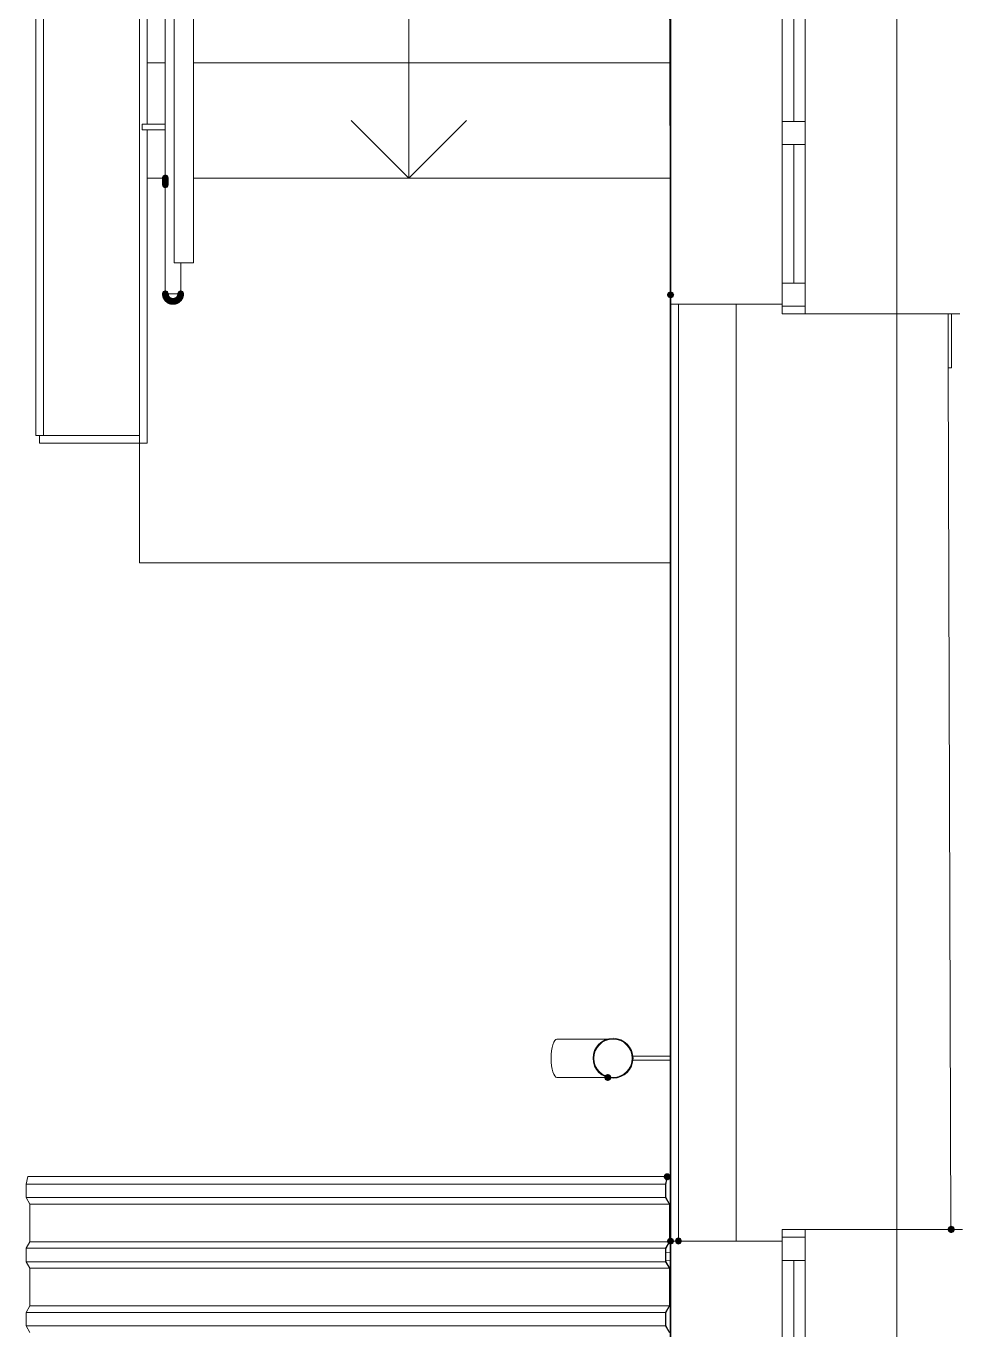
# Model space of a CAD drawing. Header units: millimetres. Extents: x -546 to 1681, y -650 to 1730.
# Drawn here: x 739.53 to 763.71, y 560.91 to 594.81 of the extents above; entities that cross this region are included whole.
import ezdxf

# ---------------------------------------------------------------- set-up
doc = ezdxf.new("R2010")
doc.units = ezdxf.units.MM

msp = doc.modelspace()

# ---------------------------------------------------------------- hatches: boundary and pattern name
h = msp.add_hatch(color=7)
h.dxf.hatch_style = 2
h.paths.add_polyline_path([(743.244, 590.86), (743.218, 590.923), (743.154, 590.95), (743.091, 590.923), (743.064, 590.86), (743.091, 590.787), (743.154, 590.761), (743.218, 590.787)])
h = msp.add_hatch(color=7)
h.dxf.hatch_style = 2
h.paths.add_polyline_path([(743.244, 590.851), (743.218, 590.914), (743.154, 590.941), (743.091, 590.914), (743.064, 590.851), (743.064, 590.841), (743.091, 590.777), (743.154, 590.751), (743.218, 590.777), (743.244, 590.841)])
h = msp.add_hatch(color=7)
h.dxf.hatch_style = 2
h.paths.add_polyline_path([(743.244, 590.841), (743.218, 590.904), (743.154, 590.931), (743.091, 590.904), (743.064, 590.841), (743.064, 590.831), (743.091, 590.767), (743.154, 590.741), (743.218, 590.767), (743.244, 590.831)])
h = msp.add_hatch(color=7)
h.dxf.hatch_style = 2
h.paths.add_polyline_path([(743.244, 590.831), (743.218, 590.894), (743.154, 590.921), (743.091, 590.894), (743.064, 590.831), (743.064, 590.82), (743.091, 590.756), (743.154, 590.73), (743.218, 590.756), (743.244, 590.82)])
h = msp.add_hatch(color=7)
h.dxf.hatch_style = 2
h.paths.add_polyline_path([(743.244, 590.82), (743.218, 590.883), (743.154, 590.91), (743.091, 590.883), (743.064, 590.82), (743.064, 590.81), (743.091, 590.746), (743.154, 590.72), (743.218, 590.746), (743.244, 590.81)])
h = msp.add_hatch(color=7)
h.dxf.hatch_style = 2
h.paths.add_polyline_path([(743.244, 590.81), (743.218, 590.873), (743.154, 590.9), (743.091, 590.873), (743.064, 590.81), (743.064, 590.799), (743.091, 590.735), (743.154, 590.709), (743.218, 590.735), (743.244, 590.799)])
h = msp.add_hatch(color=7)
h.dxf.hatch_style = 2
h.paths.add_polyline_path([(743.244, 590.799), (743.218, 590.862), (743.154, 590.889), (743.091, 590.862), (743.064, 590.799), (743.064, 590.788), (743.091, 590.724), (743.154, 590.698), (743.218, 590.724), (743.244, 590.788)])
h = msp.add_hatch(color=7)
h.dxf.hatch_style = 2
h.paths.add_polyline_path([(743.244, 590.788), (743.218, 590.851), (743.154, 590.878), (743.091, 590.851), (743.064, 590.788), (743.064, 590.776), (743.091, 590.712), (743.154, 590.686), (743.218, 590.712), (743.244, 590.776)])
h = msp.add_hatch(color=7)
h.dxf.hatch_style = 2
h.paths.add_polyline_path([(743.244, 590.776), (743.218, 590.839), (743.154, 590.866), (743.091, 590.839), (743.064, 590.776), (743.064, 590.765), (743.091, 590.701), (743.154, 590.675), (743.218, 590.701), (743.244, 590.765)])
h = msp.add_hatch(color=7)
h.dxf.hatch_style = 2
h.paths.add_polyline_path([(743.244, 590.765), (743.218, 590.828), (743.154, 590.855), (743.091, 590.828), (743.064, 590.765), (743.064, 590.753), (743.091, 590.689), (743.154, 590.663), (743.218, 590.689), (743.244, 590.753)])
h = msp.add_hatch(color=7)
h.dxf.hatch_style = 2
h.paths.add_polyline_path([(743.244, 590.753), (743.218, 590.816), (743.154, 590.843), (743.091, 590.816), (743.064, 590.753), (743.064, 590.742), (743.091, 590.678), (743.154, 590.652), (743.218, 590.678), (743.244, 590.742)])
h = msp.add_hatch(color=7)
h.dxf.hatch_style = 2
h.paths.add_polyline_path([(743.244, 590.742), (743.218, 590.805), (743.154, 590.832), (743.091, 590.805), (743.064, 590.742), (743.064, 590.73), (743.091, 590.666), (743.154, 590.64), (743.218, 590.666), (743.244, 590.73)])
h = msp.add_hatch(color=7)
h.dxf.hatch_style = 2
h.paths.add_polyline_path([(743.244, 590.73), (743.218, 590.793), (743.154, 590.82), (743.091, 590.793), (743.064, 590.73), (743.064, 590.718), (743.091, 590.654), (743.154, 590.628), (743.218, 590.654), (743.244, 590.718)])
h = msp.add_hatch(color=7)
h.dxf.hatch_style = 2
h.paths.add_polyline_path([(743.244, 590.718), (743.218, 590.781), (743.154, 590.808), (743.091, 590.781), (743.064, 590.718), (743.064, 590.706), (743.091, 590.642), (743.154, 590.616), (743.218, 590.642), (743.244, 590.706)])
h = msp.add_hatch(color=7)
h.dxf.hatch_style = 2
h.paths.add_polyline_path([(743.244, 590.706), (743.218, 590.769), (743.154, 590.796), (743.091, 590.769), (743.064, 590.706), (743.064, 590.694), (743.091, 590.63), (743.154, 590.604), (743.218, 590.63), (743.244, 590.694)])
h = msp.add_hatch(color=7)
h.dxf.hatch_style = 2
h.paths.add_polyline_path([(743.244, 590.694), (743.218, 590.757), (743.154, 590.784), (743.091, 590.757), (743.064, 590.694), (743.064, 590.682), (743.091, 590.618), (743.154, 590.592), (743.218, 590.618), (743.244, 590.682)])
h = msp.add_hatch(color=7)
h.dxf.hatch_style = 2
h.paths.add_polyline_path([(743.244, 590.682), (743.218, 590.745), (743.154, 590.772), (743.091, 590.745), (743.064, 590.682), (743.091, 590.614), (743.154, 590.588), (743.218, 590.614)])
h = msp.add_hatch(color=7)
h.dxf.hatch_style = 2
h.paths.add_polyline_path([(743.064, 587.845), (743.091, 587.781), (743.154, 587.755), (743.218, 587.781), (743.244, 587.845), (743.218, 587.911), (743.154, 587.938), (743.091, 587.911)])
h = msp.add_hatch(color=7)
h.dxf.hatch_style = 2
h.paths.add_polyline_path([(743.065, 587.829), (743.092, 587.765), (743.155, 587.739), (743.219, 587.765), (743.245, 587.829), (743.219, 587.9), (743.155, 587.927), (743.092, 587.9)])
h = msp.add_hatch(color=7)
h.dxf.hatch_style = 2
h.paths.add_polyline_path([(743.066, 587.826), (743.1, 587.766), (743.166, 587.747), (743.226, 587.781), (743.244, 587.848), (743.209, 587.916), (743.143, 587.934), (743.083, 587.9)])
h = msp.add_hatch(color=7)
h.dxf.hatch_style = 2
h.paths.add_polyline_path([(743.067, 587.81), (743.101, 587.75), (743.167, 587.731), (743.227, 587.765), (743.245, 587.832), (743.21, 587.9), (743.144, 587.918), (743.084, 587.884)])
h = msp.add_hatch(color=7)
h.dxf.hatch_style = 2
h.paths.add_polyline_path([(743.068, 587.801), (743.103, 587.742), (743.17, 587.725), (743.229, 587.76), (743.246, 587.826), (743.21, 587.893), (743.143, 587.91), (743.084, 587.875)])
h = msp.add_hatch(color=7)
h.dxf.hatch_style = 2
h.paths.add_polyline_path([(743.072, 587.784), (743.113, 587.729), (743.181, 587.718), (743.236, 587.759), (743.246, 587.827), (743.203, 587.891), (743.135, 587.901), (743.08, 587.86)])
h = msp.add_hatch(color=7)
h.dxf.hatch_style = 2
h.paths.add_polyline_path([(743.074, 587.776), (743.115, 587.721), (743.183, 587.71), (743.238, 587.751), (743.248, 587.819), (743.205, 587.883), (743.137, 587.893), (743.082, 587.852)])
h = msp.add_hatch(color=7)
h.dxf.hatch_style = 2
h.paths.add_polyline_path([(743.076, 587.768), (743.117, 587.713), (743.185, 587.702), (743.24, 587.743), (743.25, 587.811), (743.207, 587.875), (743.139, 587.885), (743.084, 587.844)])
h = msp.add_hatch(color=7)
h.dxf.hatch_style = 2
h.paths.add_polyline_path([(743.079, 587.758), (743.121, 587.704), (743.19, 587.696), (743.244, 587.739), (743.252, 587.807), (743.207, 587.868), (743.138, 587.876), (743.085, 587.833)])
h = msp.add_hatch(color=7)
h.dxf.hatch_style = 2
h.paths.add_polyline_path([(743.084, 587.743), (743.131, 587.693), (743.2, 587.69), (743.25, 587.737), (743.252, 587.806), (743.202, 587.865), (743.134, 587.867), (743.083, 587.82)])
h = msp.add_hatch(color=7)
h.dxf.hatch_style = 2
h.paths.add_polyline_path([(743.088, 587.732), (743.138, 587.684), (743.207, 587.685), (743.255, 587.734), (743.254, 587.803), (743.202, 587.858), (743.133, 587.857), (743.085, 587.808)])
h = msp.add_hatch(color=7)
h.dxf.hatch_style = 2
h.paths.add_polyline_path([(743.1, 587.708), (743.154, 587.666), (743.223, 587.675), (743.265, 587.729), (743.256, 587.797), (743.198, 587.846), (743.129, 587.838), (743.087, 587.783)])
h = msp.add_hatch(color=7)
h.dxf.hatch_style = 2
h.paths.add_polyline_path([(743.09, 587.728), (743.137, 587.678), (743.206, 587.675), (743.256, 587.722), (743.258, 587.791), (743.208, 587.85), (743.14, 587.852), (743.089, 587.805)])
h = msp.add_hatch(color=7)
h.dxf.hatch_style = 2
h.paths.add_polyline_path([(743.618, 587.726), (743.619, 587.795), (743.571, 587.844), (743.502, 587.845), (743.452, 587.797), (743.449, 587.721), (743.497, 587.672), (743.566, 587.671)])
h = msp.add_hatch(color=7)
h.dxf.hatch_style = 2
h.paths.add_polyline_path([(743.62, 587.729), (743.624, 587.798), (743.579, 587.85), (743.511, 587.855), (743.459, 587.81), (743.45, 587.733), (743.495, 587.681), (743.564, 587.676)])
h = msp.add_hatch(color=7)
h.dxf.hatch_style = 2
h.paths.add_polyline_path([(743.628, 587.752), (743.62, 587.82), (743.566, 587.863), (743.497, 587.855), (743.455, 587.801), (743.461, 587.726), (743.514, 587.683), (743.583, 587.691)])
h = msp.add_hatch(color=7)
h.dxf.hatch_style = 2
h.paths.add_polyline_path([(743.628, 587.753), (743.626, 587.822), (743.576, 587.869), (743.507, 587.867), (743.46, 587.816), (743.459, 587.739), (743.51, 587.692), (743.578, 587.695)])
h = msp.add_hatch(color=7)
h.dxf.hatch_style = 2
h.paths.add_polyline_path([(743.639, 587.797), (743.621, 587.863), (743.561, 587.897), (743.495, 587.879), (743.461, 587.819), (743.478, 587.744), (743.538, 587.71), (743.604, 587.729)])
h = msp.add_hatch(color=7)
h.dxf.hatch_style = 2
h.paths.add_polyline_path([(743.63, 587.756), (743.631, 587.825), (743.583, 587.874), (743.514, 587.875), (743.464, 587.827), (743.461, 587.751), (743.509, 587.702), (743.578, 587.701)])
h = msp.add_hatch(color=7)
h.dxf.hatch_style = 2
h.paths.add_polyline_path([(743.636, 587.778), (743.626, 587.846), (743.571, 587.887), (743.503, 587.877), (743.462, 587.821), (743.47, 587.745), (743.525, 587.704), (743.593, 587.715)])
h = msp.add_hatch(color=7)
h.dxf.hatch_style = 2
h.paths.add_polyline_path([(743.644, 587.848), (743.618, 587.911), (743.554, 587.938), (743.491, 587.911), (743.464, 587.848), (743.491, 587.776), (743.554, 587.75), (743.618, 587.776)])
h = msp.add_hatch(color=7)
h.dxf.hatch_style = 2
h.paths.add_polyline_path([(743.644, 587.84), (743.618, 587.903), (743.554, 587.93), (743.491, 587.903), (743.464, 587.84), (743.491, 587.768), (743.554, 587.742), (743.618, 587.768)])
h = msp.add_hatch(color=7)
h.dxf.hatch_style = 2
h.paths.add_polyline_path([(743.642, 587.813), (743.624, 587.879), (743.564, 587.913), (743.498, 587.895), (743.464, 587.835), (743.481, 587.76), (743.541, 587.726), (743.607, 587.745)])
h = msp.add_hatch(color=7)
h.dxf.hatch_style = 2
h.paths.add_polyline_path([(743.643, 587.821), (743.625, 587.887), (743.565, 587.921), (743.499, 587.903), (743.465, 587.843), (743.482, 587.768), (743.542, 587.734), (743.608, 587.753)])
h = msp.add_hatch(color=7)
h.dxf.hatch_style = 2
h.paths.add_polyline_path([(743.639, 587.794), (743.629, 587.862), (743.574, 587.903), (743.506, 587.893), (743.465, 587.837), (743.473, 587.761), (743.528, 587.72), (743.596, 587.731)])
h = msp.add_hatch(color=7)
h.dxf.hatch_style = 2
h.paths.add_polyline_path([(756.296, 587.728), (756.36, 587.754), (756.386, 587.818), (756.36, 587.881), (756.296, 587.908), (756.286, 587.908), (756.223, 587.881), (756.196, 587.818), (756.223, 587.754), (756.286, 587.728)])
h = msp.add_hatch(color=7)
h.dxf.hatch_style = 2
h.paths.add_polyline_path([(743.104, 587.701), (743.158, 587.659), (743.227, 587.668), (743.269, 587.722), (743.26, 587.79), (743.202, 587.839), (743.133, 587.831), (743.091, 587.776)])
h = msp.add_hatch(color=7)
h.dxf.hatch_style = 2
h.paths.add_polyline_path([(743.108, 587.694), (743.162, 587.652), (743.231, 587.661), (743.273, 587.715), (743.264, 587.783), (743.206, 587.832), (743.137, 587.824), (743.095, 587.769)])
h = msp.add_hatch(color=7)
h.dxf.hatch_style = 2
h.paths.add_polyline_path([(743.115, 587.683), (743.173, 587.645), (743.24, 587.658), (743.278, 587.715), (743.265, 587.783), (743.204, 587.827), (743.136, 587.814), (743.098, 587.756)])
h = msp.add_hatch(color=7)
h.dxf.hatch_style = 2
h.paths.add_polyline_path([(743.122, 587.673), (743.18, 587.637), (743.247, 587.652), (743.284, 587.711), (743.268, 587.778), (743.205, 587.821), (743.138, 587.806), (743.101, 587.747)])
h = msp.add_hatch(color=7)
h.dxf.hatch_style = 2
h.paths.add_polyline_path([(743.131, 587.662), (743.192, 587.63), (743.258, 587.651), (743.29, 587.712), (743.269, 587.777), (743.203, 587.815), (743.138, 587.795), (743.106, 587.734)])
h = msp.add_hatch(color=7)
h.dxf.hatch_style = 2
h.paths.add_polyline_path([(743.136, 587.656), (743.197, 587.624), (743.263, 587.645), (743.295, 587.706), (743.274, 587.771), (743.208, 587.809), (743.143, 587.789), (743.111, 587.728)])
h = msp.add_hatch(color=7)
h.dxf.hatch_style = 2
h.paths.add_polyline_path([(743.147, 587.644), (743.211, 587.618), (743.275, 587.644), (743.301, 587.708), (743.275, 587.771), (743.205, 587.804), (743.141, 587.777), (743.115, 587.714)])
h = msp.add_hatch(color=7)
h.dxf.hatch_style = 2
h.paths.add_polyline_path([(743.16, 587.634), (743.225, 587.613), (743.286, 587.645), (743.307, 587.711), (743.275, 587.772), (743.203, 587.797), (743.142, 587.765), (743.122, 587.7)])
h = msp.add_hatch(color=7)
h.dxf.hatch_style = 2
h.paths.add_polyline_path([(743.153, 587.639), (743.214, 587.607), (743.28, 587.628), (743.312, 587.689), (743.291, 587.754), (743.225, 587.792), (743.16, 587.772), (743.128, 587.711)])
h = msp.add_hatch(color=7)
h.dxf.hatch_style = 2
h.paths.add_polyline_path([(743.177, 587.618), (743.244, 587.603), (743.302, 587.639), (743.318, 587.706), (743.281, 587.765), (743.207, 587.785), (743.149, 587.749), (743.133, 587.682)])
h = msp.add_hatch(color=7)
h.dxf.hatch_style = 2
h.paths.add_polyline_path([(743.178, 587.618), (743.243, 587.597), (743.304, 587.629), (743.325, 587.695), (743.293, 587.756), (743.221, 587.781), (743.16, 587.749), (743.14, 587.684)])
h = msp.add_hatch(color=7)
h.dxf.hatch_style = 2
h.paths.add_polyline_path([(743.184, 587.613), (743.249, 587.592), (743.31, 587.624), (743.331, 587.69), (743.299, 587.751), (743.227, 587.776), (743.166, 587.744), (743.146, 587.679)])
h = msp.add_hatch(color=7)
h.dxf.hatch_style = 2
h.paths.add_polyline_path([(743.203, 587.6), (743.272, 587.591), (743.326, 587.633), (743.335, 587.701), (743.293, 587.756), (743.217, 587.768), (743.163, 587.726), (743.154, 587.658)])
h = msp.add_hatch(color=7)
h.dxf.hatch_style = 2
h.paths.add_polyline_path([(743.21, 587.596), (743.279, 587.587), (743.333, 587.629), (743.342, 587.697), (743.3, 587.752), (743.224, 587.764), (743.17, 587.722), (743.161, 587.654)])
h = msp.add_hatch(color=7)
h.dxf.hatch_style = 2
h.paths.add_polyline_path([(743.217, 587.592), (743.286, 587.583), (743.34, 587.625), (743.349, 587.693), (743.307, 587.748), (743.231, 587.76), (743.177, 587.718), (743.168, 587.65)])
h = msp.add_hatch(color=7)
h.dxf.hatch_style = 2
h.paths.add_polyline_path([(743.234, 587.584), (743.303, 587.583), (743.352, 587.631), (743.353, 587.7), (743.305, 587.749), (743.229, 587.753), (743.179, 587.705), (743.179, 587.636)])
h = msp.add_hatch(color=7)
h.dxf.hatch_style = 2
h.paths.add_polyline_path([(743.231, 587.585), (743.3, 587.576), (743.354, 587.618), (743.363, 587.686), (743.321, 587.741), (743.245, 587.753), (743.191, 587.711), (743.182, 587.643)])
h = msp.add_hatch(color=7)
h.dxf.hatch_style = 2
h.paths.add_polyline_path([(743.253, 587.575), (743.321, 587.578), (743.368, 587.628), (743.366, 587.697), (743.316, 587.744), (743.239, 587.745), (743.192, 587.694), (743.194, 587.625)])
h = msp.add_hatch(color=7)
h.dxf.hatch_style = 2
h.paths.add_polyline_path([(743.266, 587.571), (743.335, 587.579), (743.378, 587.633), (743.37, 587.701), (743.316, 587.744), (743.24, 587.738), (743.198, 587.684), (743.206, 587.616)])
h = msp.add_hatch(color=7)
h.dxf.hatch_style = 2
h.paths.add_polyline_path([(743.268, 587.57), (743.336, 587.573), (743.383, 587.623), (743.381, 587.692), (743.331, 587.739), (743.254, 587.74), (743.207, 587.689), (743.209, 587.62)])
h = msp.add_hatch(color=7)
h.dxf.hatch_style = 2
h.paths.add_polyline_path([(743.285, 587.565), (743.353, 587.576), (743.394, 587.631), (743.384, 587.699), (743.329, 587.74), (743.253, 587.732), (743.212, 587.676), (743.222, 587.608)])
h = msp.add_hatch(color=7)
h.dxf.hatch_style = 2
h.paths.add_polyline_path([(743.304, 587.562), (743.37, 587.581), (743.404, 587.641), (743.386, 587.707), (743.326, 587.741), (743.252, 587.724), (743.218, 587.664), (743.236, 587.597)])
h = msp.add_hatch(color=7)
h.dxf.hatch_style = 2
h.paths.add_polyline_path([(743.297, 587.563), (743.366, 587.571), (743.409, 587.625), (743.401, 587.693), (743.347, 587.736), (743.271, 587.73), (743.229, 587.676), (743.237, 587.608)])
h = msp.add_hatch(color=7)
h.dxf.hatch_style = 2
h.paths.add_polyline_path([(743.319, 587.559), (743.385, 587.578), (743.419, 587.638), (743.401, 587.704), (743.341, 587.738), (743.267, 587.721), (743.233, 587.661), (743.251, 587.594)])
h = msp.add_hatch(color=7)
h.dxf.hatch_style = 2
h.paths.add_polyline_path([(743.327, 587.558), (743.393, 587.577), (743.427, 587.637), (743.409, 587.703), (743.349, 587.737), (743.275, 587.72), (743.241, 587.66), (743.259, 587.593)])
h = msp.add_hatch(color=7)
h.dxf.hatch_style = 2
h.paths.add_polyline_path([(743.346, 587.558), (743.41, 587.584), (743.436, 587.648), (743.41, 587.711), (743.346, 587.738), (743.275, 587.711), (743.248, 587.648), (743.275, 587.584)])
h = msp.add_hatch(color=7)
h.dxf.hatch_style = 2
h.paths.add_polyline_path([(743.354, 587.558), (743.418, 587.584), (743.444, 587.648), (743.418, 587.711), (743.354, 587.738), (743.283, 587.711), (743.256, 587.648), (743.283, 587.584)])
h = msp.add_hatch(color=7)
h.dxf.hatch_style = 2
h.paths.add_polyline_path([(743.356, 587.558), (743.42, 587.584), (743.446, 587.648), (743.42, 587.711), (743.356, 587.738), (743.291, 587.711), (743.264, 587.648), (743.291, 587.584)])
h = msp.add_hatch(color=7)
h.dxf.hatch_style = 2
h.paths.add_polyline_path([(743.364, 587.558), (743.428, 587.584), (743.454, 587.648), (743.428, 587.711), (743.364, 587.738), (743.293, 587.711), (743.266, 587.648), (743.293, 587.584)])
h = msp.add_hatch(color=7)
h.dxf.hatch_style = 2
h.paths.add_polyline_path([(743.372, 587.558), (743.436, 587.584), (743.462, 587.648), (743.436, 587.711), (743.372, 587.738), (743.301, 587.711), (743.274, 587.648), (743.301, 587.584)])
h = msp.add_hatch(color=7)
h.dxf.hatch_style = 2
h.paths.add_polyline_path([(743.391, 587.559), (743.451, 587.593), (743.469, 587.66), (743.435, 587.72), (743.369, 587.738), (743.301, 587.703), (743.283, 587.637), (743.317, 587.577)])
h = msp.add_hatch(color=7)
h.dxf.hatch_style = 2
h.paths.add_polyline_path([(743.399, 587.56), (743.459, 587.594), (743.477, 587.661), (743.443, 587.721), (743.377, 587.739), (743.309, 587.704), (743.291, 587.638), (743.325, 587.578)])
h = msp.add_hatch(color=7)
h.dxf.hatch_style = 2
h.paths.add_polyline_path([(743.418, 587.564), (743.473, 587.605), (743.483, 587.673), (743.442, 587.729), (743.374, 587.739), (743.311, 587.696), (743.301, 587.628), (743.342, 587.573)])
h = msp.add_hatch(color=7)
h.dxf.hatch_style = 2
h.paths.add_polyline_path([(743.426, 587.566), (743.481, 587.607), (743.491, 587.675), (743.45, 587.731), (743.382, 587.741), (743.319, 587.698), (743.309, 587.63), (743.35, 587.575)])
h = msp.add_hatch(color=7)
h.dxf.hatch_style = 2
h.paths.add_polyline_path([(743.434, 587.568), (743.489, 587.609), (743.499, 587.677), (743.458, 587.733), (743.39, 587.743), (743.327, 587.7), (743.317, 587.632), (743.358, 587.577)])
h = msp.add_hatch(color=7)
h.dxf.hatch_style = 2
h.paths.add_polyline_path([(743.444, 587.571), (743.498, 587.614), (743.506, 587.682), (743.463, 587.736), (743.394, 587.744), (743.334, 587.699), (743.326, 587.631), (743.368, 587.577)])
h = msp.add_hatch(color=7)
h.dxf.hatch_style = 2
h.paths.add_polyline_path([(743.459, 587.576), (743.509, 587.623), (743.511, 587.692), (743.464, 587.743), (743.396, 587.745), (743.337, 587.695), (743.335, 587.626), (743.382, 587.576)])
h = msp.add_hatch(color=7)
h.dxf.hatch_style = 2
h.paths.add_polyline_path([(743.47, 587.581), (743.518, 587.63), (743.517, 587.699), (743.468, 587.747), (743.399, 587.746), (743.344, 587.694), (743.344, 587.625), (743.394, 587.577)])
h = msp.add_hatch(color=7)
h.dxf.hatch_style = 2
h.paths.add_polyline_path([(743.486, 587.59), (743.528, 587.644), (743.519, 587.712), (743.465, 587.754), (743.396, 587.746), (743.347, 587.687), (743.356, 587.619), (743.41, 587.577)])
h = msp.add_hatch(color=7)
h.dxf.hatch_style = 2
h.paths.add_polyline_path([(743.481, 587.586), (743.531, 587.633), (743.533, 587.702), (743.486, 587.753), (743.418, 587.755), (743.359, 587.705), (743.357, 587.636), (743.404, 587.586)])
h = msp.add_hatch(color=7)
h.dxf.hatch_style = 2
h.paths.add_polyline_path([(743.501, 587.597), (743.543, 587.651), (743.534, 587.719), (743.48, 587.761), (743.411, 587.753), (743.362, 587.694), (743.371, 587.626), (743.425, 587.584)])
h = msp.add_hatch(color=7)
h.dxf.hatch_style = 2
h.paths.add_polyline_path([(743.512, 587.604), (743.55, 587.661), (743.537, 587.729), (743.48, 587.767), (743.412, 587.754), (743.368, 587.692), (743.381, 587.625), (743.439, 587.587)])
h = msp.add_hatch(color=7)
h.dxf.hatch_style = 2
h.paths.add_polyline_path([(743.521, 587.61), (743.558, 587.669), (743.542, 587.736), (743.484, 587.772), (743.417, 587.757), (743.373, 587.693), (743.389, 587.626), (743.447, 587.59)])
h = msp.add_hatch(color=7)
h.dxf.hatch_style = 2
h.paths.add_polyline_path([(743.525, 587.613), (743.563, 587.67), (743.55, 587.738), (743.493, 587.776), (743.425, 587.763), (743.381, 587.701), (743.394, 587.634), (743.452, 587.596)])
h = msp.add_hatch(color=7)
h.dxf.hatch_style = 2
h.paths.add_polyline_path([(743.534, 587.619), (743.571, 587.678), (743.555, 587.745), (743.497, 587.781), (743.43, 587.766), (743.386, 587.702), (743.402, 587.635), (743.46, 587.599)])
h = msp.add_hatch(color=7)
h.dxf.hatch_style = 2
h.paths.add_polyline_path([(743.552, 587.635), (743.578, 587.699), (743.552, 587.762), (743.488, 587.789), (743.424, 587.762), (743.392, 587.693), (743.418, 587.629), (743.482, 587.603)])
h = msp.add_hatch(color=7)
h.dxf.hatch_style = 2
h.paths.add_polyline_path([(743.552, 587.635), (743.584, 587.696), (743.563, 587.761), (743.502, 587.793), (743.437, 587.773), (743.399, 587.707), (743.419, 587.641), (743.48, 587.609)])
h = msp.add_hatch(color=7)
h.dxf.hatch_style = 2
h.paths.add_polyline_path([(743.568, 587.652), (743.589, 587.718), (743.557, 587.779), (743.491, 587.799), (743.43, 587.767), (743.405, 587.696), (743.437, 587.635), (743.502, 587.614)])
h = msp.add_hatch(color=7)
h.dxf.hatch_style = 2
h.paths.add_polyline_path([(743.569, 587.652), (743.595, 587.716), (743.569, 587.779), (743.505, 587.806), (743.441, 587.779), (743.409, 587.71), (743.435, 587.646), (743.499, 587.62)])
h = msp.add_hatch(color=7)
h.dxf.hatch_style = 2
h.paths.add_polyline_path([(743.579, 587.664), (743.6, 587.73), (743.568, 587.791), (743.502, 587.811), (743.441, 587.779), (743.416, 587.708), (743.448, 587.647), (743.513, 587.626)])
h = msp.add_hatch(color=7)
h.dxf.hatch_style = 2
h.paths.add_polyline_path([(743.584, 587.67), (743.605, 587.736), (743.573, 587.797), (743.507, 587.817), (743.446, 587.785), (743.421, 587.714), (743.453, 587.653), (743.518, 587.632)])
h = msp.add_hatch(color=7)
h.dxf.hatch_style = 2
h.paths.add_polyline_path([(743.597, 587.69), (743.606, 587.758), (743.564, 587.813), (743.495, 587.821), (743.441, 587.779), (743.428, 587.704), (743.47, 587.65), (743.539, 587.641)])
h = msp.add_hatch(color=7)
h.dxf.hatch_style = 2
h.paths.add_polyline_path([(743.593, 587.683), (743.614, 587.749), (743.582, 587.81), (743.516, 587.83), (743.455, 587.798), (743.43, 587.727), (743.462, 587.666), (743.527, 587.645)])
h = msp.add_hatch(color=7)
h.dxf.hatch_style = 2
h.paths.add_polyline_path([(743.606, 587.703), (743.615, 587.771), (743.573, 587.826), (743.504, 587.834), (743.45, 587.792), (743.437, 587.717), (743.479, 587.663), (743.548, 587.654)])
h = msp.add_hatch(color=7)
h.dxf.hatch_style = 2
h.paths.add_polyline_path([(743.61, 587.71), (743.619, 587.778), (743.577, 587.833), (743.508, 587.841), (743.454, 587.799), (743.441, 587.724), (743.483, 587.67), (743.552, 587.661)])
h = msp.add_hatch(color=7)
h.dxf.hatch_style = 2
h.paths.add_polyline_path([(754.666, 567.379), (754.73, 567.405), (754.756, 567.469), (754.73, 567.532), (754.666, 567.559), (754.653, 567.559), (754.59, 567.532), (754.563, 567.469), (754.59, 567.405), (754.653, 567.379)])
h = msp.add_hatch(color=7)
h.dxf.hatch_style = 2
h.paths.add_polyline_path([(756.119, 564.859), (756.162, 564.805), (756.23, 564.796), (756.284, 564.838), (756.293, 564.906), (756.29, 564.917), (756.248, 564.972), (756.179, 564.98), (756.125, 564.938), (756.116, 564.87)])
h = msp.add_hatch(color=7)
h.dxf.hatch_style = 2
h.paths.add_polyline_path([(763.596, 563.434), (763.66, 563.46), (763.686, 563.524), (763.66, 563.587), (763.596, 563.614), (763.584, 563.614), (763.521, 563.587), (763.494, 563.524), (763.521, 563.46), (763.584, 563.434)])
h = msp.add_hatch(color=7)
h.dxf.hatch_style = 2
h.paths.add_polyline_path([(763.674, 563.524), (763.648, 563.587), (763.584, 563.614), (763.521, 563.587), (763.494, 563.524), (763.494, 563.514), (763.521, 563.45), (763.584, 563.424), (763.648, 563.45), (763.674, 563.514)])
h = msp.add_hatch(color=7)
h.dxf.hatch_style = 2
h.paths.add_polyline_path([(763.506, 563.514), (763.533, 563.45), (763.596, 563.424), (763.66, 563.45), (763.686, 563.514), (763.686, 563.524), (763.66, 563.587), (763.596, 563.614), (763.533, 563.587), (763.506, 563.524)])
h = msp.add_hatch(color=7)
h.dxf.hatch_style = 2
h.paths.add_polyline_path([(756.286, 563.304), (756.223, 563.277), (756.196, 563.214), (756.223, 563.15), (756.286, 563.124), (756.296, 563.124), (756.36, 563.15), (756.386, 563.214), (756.36, 563.277), (756.296, 563.304)])
h = msp.add_hatch(color=7)
h.dxf.hatch_style = 2
h.paths.add_polyline_path([(756.406, 563.214), (756.433, 563.15), (756.496, 563.124), (756.56, 563.15), (756.586, 563.214), (756.586, 563.224), (756.56, 563.287), (756.496, 563.314), (756.433, 563.287), (756.406, 563.224)])
h = msp.add_hatch(color=7)
h.dxf.hatch_style = 2
h.paths.add_polyline_path([(756.586, 563.224), (756.56, 563.287), (756.496, 563.314), (756.433, 563.287), (756.406, 563.224), (756.406, 563.214), (756.433, 563.15), (756.496, 563.124), (756.56, 563.15), (756.586, 563.214)])

# ---------------------------------------------------------------- linework, layer by layer
at = {"color": 7, "lineweight": 0}
for points in [[(762.173, 197.821), (762.173, 730.152)], [(756.296, 585.302), (756.013, 676.51)], [(739.785, 584.165), (739.785, 644.262)], [(739.985, 584.165), (739.985, 644.268)], [(742.485, 641.839), (742.485, 584.165)], [(742.485, 583.965), (742.485, 641.839)], [(742.685, 641.839), (742.685, 592.256)], [(743.385, 628.393), (743.385, 588.648)], [(743.885, 588.648), (743.885, 628.393)], [(743.154, 626.713), (743.154, 590.982)], [(743.154, 626.591), (743.154, 590.86)], [(756.286, 587.818), (756.286, 604.825)], [(756.296, 587.575), (756.296, 604.925)], [(759.196, 592.325), (759.196, 600.225)], [(759.496, 592.325), (759.496, 600.225)], [(759.796, 600.225), (759.796, 592.325)], [(749.49, 596.848), (749.49, 593.848)], [(743.154, 593.848), (742.685, 593.848)], [(743.154, 593.848), (742.685, 593.848)], [(756.269, 593.848), (743.885, 593.848)], [(756.269, 593.848), (743.885, 593.848)], [(749.49, 593.848), (749.49, 590.848)], [(743.154, 592.258), (742.554, 592.258)], [(742.554, 592.258), (742.554, 592.183)], [(749.49, 590.848), (747.99, 592.348)], [(749.49, 590.848), (750.99, 592.348)], [(759.196, 592.325), (759.796, 592.325)], [(759.196, 591.725), (759.196, 592.325)], [(759.196, 592.325), (759.196, 591.725)], [(759.796, 592.325), (759.796, 591.725)], [(759.796, 591.725), (759.796, 592.325)], [(742.554, 592.183), (742.554, 592.108)], [(742.554, 592.108), (743.154, 592.108)], [(742.685, 592.111), (742.685, 583.965)], [(759.796, 591.725), (759.196, 591.725)], [(759.196, 588.125), (759.196, 591.725)], [(759.496, 588.125), (759.496, 591.725)], [(759.796, 591.725), (759.796, 588.125)], [(743.154, 590.678), (743.154, 590.982)], [(743.16, 590.848), (742.685, 590.848)], [(743.16, 590.848), (742.685, 590.848)], [(743.154, 590.678), (743.154, 587.848)], [(743.154, 590.678), (743.154, 587.848)], [(756.279, 590.848), (743.885, 590.848)], [(756.279, 590.848), (743.885, 590.848)], [(743.385, 588.648), (743.885, 588.648)], [(743.554, 587.848), (743.554, 588.648)], [(743.554, 588.648), (743.554, 587.848)], [(743.554, 587.848), (743.154, 587.848)], [(743.331, 587.848), (743.378, 587.848)], [(759.196, 588.125), (759.796, 588.125)], [(759.196, 587.325), (759.196, 588.125)], [(759.196, 588.125), (759.196, 587.325)], [(759.796, 588.125), (759.796, 587.325)], [(759.796, 587.325), (759.796, 588.125)], [(756.286, 587.818), (756.286, 563.214)], [(756.496, 587.575), (756.296, 587.575)], [(756.296, 563.214), (756.296, 587.575)], [(756.496, 586.372), (756.496, 587.575)], [(757.996, 587.575), (756.496, 587.575)], [(756.496, 587.575), (756.496, 586.372)], [(757.996, 587.575), (757.996, 563.214)], [(759.196, 587.575), (757.996, 587.575)], [(759.796, 587.525), (759.196, 587.525)], [(759.796, 587.325), (759.196, 587.325)], [(759.196, 587.325), (759.796, 587.325)], [(763.596, 587.325), (759.796, 587.325)], [(763.51, 587.325), (763.514, 585.922)], [(763.81, 587.325), (763.51, 587.325)], [(763.596, 585.922), (763.596, 587.325)], [(756.496, 563.224), (756.496, 586.372)], [(756.496, 586.372), (756.496, 563.224)], [(763.514, 585.922), (763.584, 563.524)], [(763.514, 585.922), (763.596, 585.922)], [(739.785, 584.165), (742.485, 584.165)], [(739.885, 584.165), (739.885, 583.965)], [(742.685, 583.965), (739.885, 583.965)], [(742.485, 583.965), (742.485, 580.848)], [(742.485, 580.848), (756.296, 580.848)], [(753.184, 567.969), (753.187, 568.069), (753.196, 568.163), (753.211, 568.248), (753.23, 568.322), (753.253, 568.383), (753.279, 568.429), (753.308, 568.458), (753.339, 568.469)], [(753.759, 568.469), (753.334, 568.469)], [(753.759, 568.469), (753.816, 568.469)], [(753.816, 568.469), (753.872, 568.469)], [(753.872, 568.469), (753.927, 568.469)], [(753.927, 568.469), (753.981, 568.469)], [(753.981, 568.469), (754.033, 568.469)], [(754.033, 568.469), (754.085, 568.469)], [(754.085, 568.469), (754.135, 568.469)], [(754.135, 568.469), (754.185, 568.469)], [(754.185, 568.469), (754.232, 568.469)], [(754.232, 568.469), (754.278, 568.469)], [(754.276, 567.969), (754.287, 568.073), (754.317, 568.171), (754.365, 568.259), (754.429, 568.336), (754.505, 568.4), (754.594, 568.448), (754.691, 568.478), (754.796, 568.489), (754.901, 568.478), (754.998, 568.448), (755.087, 568.4), (755.164, 568.336), (755.227, 568.259), (755.275, 568.171), (755.306, 568.073), (755.316, 567.969)], [(754.278, 568.469), (754.323, 568.469)], [(754.296, 567.969), (754.306, 568.069), (754.335, 568.163), (754.382, 568.248), (754.443, 568.322), (754.517, 568.383), (754.602, 568.429), (754.695, 568.458), (754.796, 568.469), (754.897, 568.458), (754.991, 568.429), (755.076, 568.383), (755.15, 568.322), (755.211, 568.248), (755.257, 568.163), (755.286, 568.069), (755.296, 567.969)], [(754.323, 568.469), (754.366, 568.469)], [(754.366, 568.469), (754.407, 568.469)], [(754.407, 568.469), (754.446, 568.469)], [(754.446, 568.469), (754.484, 568.469)], [(754.484, 568.469), (754.52, 568.469)], [(754.52, 568.469), (754.553, 568.469)], [(754.553, 568.469), (754.585, 568.469)], [(754.585, 568.469), (754.615, 568.469)], [(754.615, 568.469), (754.642, 568.469)], [(754.642, 568.469), (754.666, 568.469)], [(753.339, 567.469), (753.308, 567.479), (753.279, 567.508), (753.253, 567.554), (753.23, 567.615), (753.211, 567.689), (753.196, 567.774), (753.187, 567.868), (753.184, 567.969)], [(755.316, 567.969), (755.306, 567.864), (755.275, 567.766), (755.227, 567.678), (755.164, 567.601), (755.087, 567.537), (754.998, 567.49), (754.901, 567.459), (754.796, 567.449), (754.691, 567.459), (754.594, 567.49), (754.505, 567.537), (754.429, 567.601), (754.365, 567.678), (754.317, 567.766), (754.287, 567.864), (754.276, 567.969)], [(755.296, 567.969), (755.286, 567.868), (755.257, 567.774), (755.211, 567.689), (755.15, 567.615), (755.076, 567.554), (754.991, 567.508), (754.897, 567.479), (754.796, 567.469), (754.695, 567.479), (754.602, 567.508), (754.517, 567.554), (754.443, 567.615), (754.382, 567.689), (754.335, 567.774), (754.306, 567.868), (754.296, 567.969)], [(756.296, 568.019), (755.304, 568.019)], [(755.304, 567.919), (756.296, 567.919)], [(753.334, 567.469), (753.759, 567.469)], [(753.783, 567.469), (753.759, 567.469)], [(753.839, 567.469), (753.783, 567.469)], [(753.895, 567.469), (753.839, 567.469)], [(753.949, 567.469), (753.895, 567.469)], [(754.003, 567.469), (753.949, 567.469)], [(754.055, 567.469), (754.003, 567.469)], [(754.106, 567.469), (754.055, 567.469)], [(754.156, 567.469), (754.106, 567.469)], [(754.205, 567.469), (754.156, 567.469)], [(754.251, 567.469), (754.205, 567.469)], [(754.297, 567.469), (754.251, 567.469)], [(754.341, 567.469), (754.297, 567.469)], [(754.383, 567.469), (754.341, 567.469)], [(754.423, 567.469), (754.383, 567.469)], [(754.462, 567.469), (754.423, 567.469)], [(754.499, 567.469), (754.462, 567.469)], [(754.534, 567.469), (754.499, 567.469)], [(754.567, 567.469), (754.534, 567.469)], [(754.598, 567.469), (754.567, 567.469)], [(754.626, 567.469), (754.598, 567.469)], [(754.653, 567.469), (754.626, 567.469)], [(739.533, 564.694), (739.575, 564.894)], [(739.575, 564.894), (756.203, 564.894)], [(756.203, 564.894), (756.162, 564.694)], [(756.165, 564.687), (756.206, 564.883)], [(739.533, 564.344), (739.533, 564.694)], [(739.533, 564.694), (756.162, 564.694)], [(756.162, 564.694), (756.162, 564.344)], [(756.165, 564.354), (756.165, 564.687)], [(739.634, 564.174), (739.533, 564.344)], [(739.533, 564.344), (756.162, 564.344)], [(739.634, 563.197), (739.634, 564.174)], [(756.263, 564.174), (739.634, 564.174)], [(756.162, 564.344), (756.263, 564.174)], [(756.266, 564.184), (756.165, 564.354)], [(756.263, 564.174), (756.263, 563.197)], [(756.266, 563.186), (756.266, 564.184)], [(759.796, 563.514), (759.196, 563.514)], [(759.196, 563.514), (759.196, 562.714)], [(759.196, 563.514), (759.196, 562.714)], [(759.796, 563.514), (759.196, 563.514)], [(759.796, 563.514), (763.596, 563.514)], [(759.796, 562.714), (759.796, 563.514)], [(759.796, 562.714), (759.796, 563.514)], [(763.584, 563.514), (763.884, 563.515)], [(739.533, 563.027), (739.634, 563.197)], [(756.263, 563.197), (739.634, 563.197)], [(756.263, 563.197), (756.162, 563.027)], [(756.165, 563.016), (756.266, 563.186)], [(756.286, 545.914), (756.286, 563.214)], [(756.296, 545.914), (756.296, 563.214)], [(756.296, 563.214), (756.496, 563.214)], [(756.496, 563.214), (757.996, 563.214)], [(757.996, 563.214), (759.196, 563.214)], [(759.796, 563.314), (759.196, 563.314)], [(739.533, 562.677), (739.533, 563.027)], [(756.162, 563.027), (739.533, 563.027)], [(756.162, 563.027), (756.162, 562.677)], [(756.162, 562.916), (756.296, 562.91)], [(756.165, 562.687), (756.165, 563.016)], [(739.634, 562.507), (739.533, 562.677)], [(756.162, 562.677), (739.533, 562.677)], [(739.634, 561.53), (739.634, 562.507)], [(756.263, 562.507), (739.634, 562.507)], [(756.162, 562.677), (756.263, 562.507)], [(756.165, 562.715), (756.296, 562.709)], [(756.266, 562.517), (756.165, 562.687)], [(756.263, 562.507), (756.263, 561.53)], [(756.266, 561.519), (756.266, 562.517)], [(759.196, 562.714), (759.796, 562.714)], [(759.196, 559.114), (759.196, 562.714)], [(759.496, 559.114), (759.496, 562.714)], [(759.796, 562.714), (759.796, 559.114)], [(739.533, 561.36), (739.634, 561.53)], [(756.263, 561.53), (739.634, 561.53)], [(756.263, 561.53), (756.162, 561.36)], [(756.165, 561.349), (756.266, 561.519)], [(739.533, 561.01), (739.533, 561.36)], [(756.162, 561.36), (739.533, 561.36)], [(756.162, 561.36), (756.162, 561.01)], [(756.165, 561.02), (756.165, 561.349)], [(739.634, 560.84), (739.533, 561.01)], [(756.162, 561.01), (739.533, 561.01)], [(756.162, 561.01), (756.263, 560.84)], [(756.266, 560.85), (756.165, 561.02)]]:
    msp.add_lwpolyline(points, dxfattribs=at)

doc.saveas('drawing.dxf')
